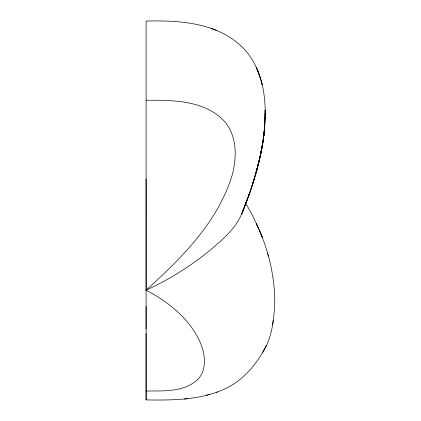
<?xml version="1.0" encoding="UTF-8"?>
<svg xmlns="http://www.w3.org/2000/svg" width="421" height="421" viewBox="0 0 421 421"><rect width="100%" height="100%" fill="white"/><g stroke="black" fill="none" stroke-linecap="round" stroke-linejoin="round"><path stroke-width="0.63" d="M146.108 394.777L146.098 399.918C171.894 400.313 198.791 400.192 222.904 389.772C239.412 382.831 252.511 369.233 261.599 354.056C271.94 339.2 273.782 320.813 274.76 303.246C274.839 276.308 268.461 249.248 256.91 224.909L258.141 227.64L256.221 223.23M146.103 394.24L146.103 333.464M146.103 329.001L146.108 306.441M146.108 179.051L146.103 290.685M265.177 115.465L265.135 110.018L264.967 122.558L263.499 137.609L264.63 128.11L265.177 113.575L265.193 114.254C265.546 89.768 259.568 63.345 241.091 46.021C215.847 22.424 178.836 20.266 146.108 21.05L146.098 399.918M265.177 113.686L264.404 129.973L264.63 128.11L263.841 135.715L261.194 151.581L259.32 159.838M272.566 324.859L273.203 320.392M261.973 146.945L260.278 156.233L255.921 173.315L260.588 154.507L260.278 156.233L257.731 166.469L260.278 156.233L263.167 140.009L261.599 149.771L259.846 158.012L261.904 148.013L258.289 164.669L258.726 162.922L252.126 185.645L254.447 178.625L259.026 161.227L256.489 171.547L256.921 169.821L251.59 187.634L248.353 196.849L253.558 181.193L249.048 195.065L241.686 214.031L249.569 193.307L242.512 212.184L247.164 199.622M242.701 211.168L242.996 210.132M242.554 211.684C236.591 228.266 222.225 239.844 209.221 250.916C189.918 266.577 168.716 279.818 146.108 290.153C167.932 301.61 188.608 317.908 199.412 340.584C203.98 350.493 206.579 362.523 202.154 372.938A22.76 22.76 0 0 1 198.98 378.079C185.803 392.461 163.832 390.814 146.108 391.02M266.277 345.63L262.557 352.456M146.108 290.153C181.614 258.131 217.91 222.062 232.192 175.115C236.092 160.238 237.028 143.424 229.877 129.331A41.032 41.032 0 0 0 225.025 121.995C205.485 100.177 173.12 100.14 146.108 100.23M216.305 392.325L217.41 391.946M206.222 395.351L209.505 394.472M184.324 399.003L187.482 398.682M210.889 28.312L216.783 30.538M245.538 202.875L252.937 216.231L257.452 226.056M258.678 228.777L262.394 237.47L259.357 230.34M260.436 78.085L262.215 84.821L261.288 81.021L261.478 81.806M267.719 253.474L268.445 256.194M264.688 126.374L263.841 135.715L264.688 126.374M264.009 133.936L262.693 143.54L264.009 133.936M262.983 141.745L261.194 151.581L262.983 141.745M256.531 67.834L256.194 67.081L260.657 78.869L256.531 67.834"/></g></svg>
